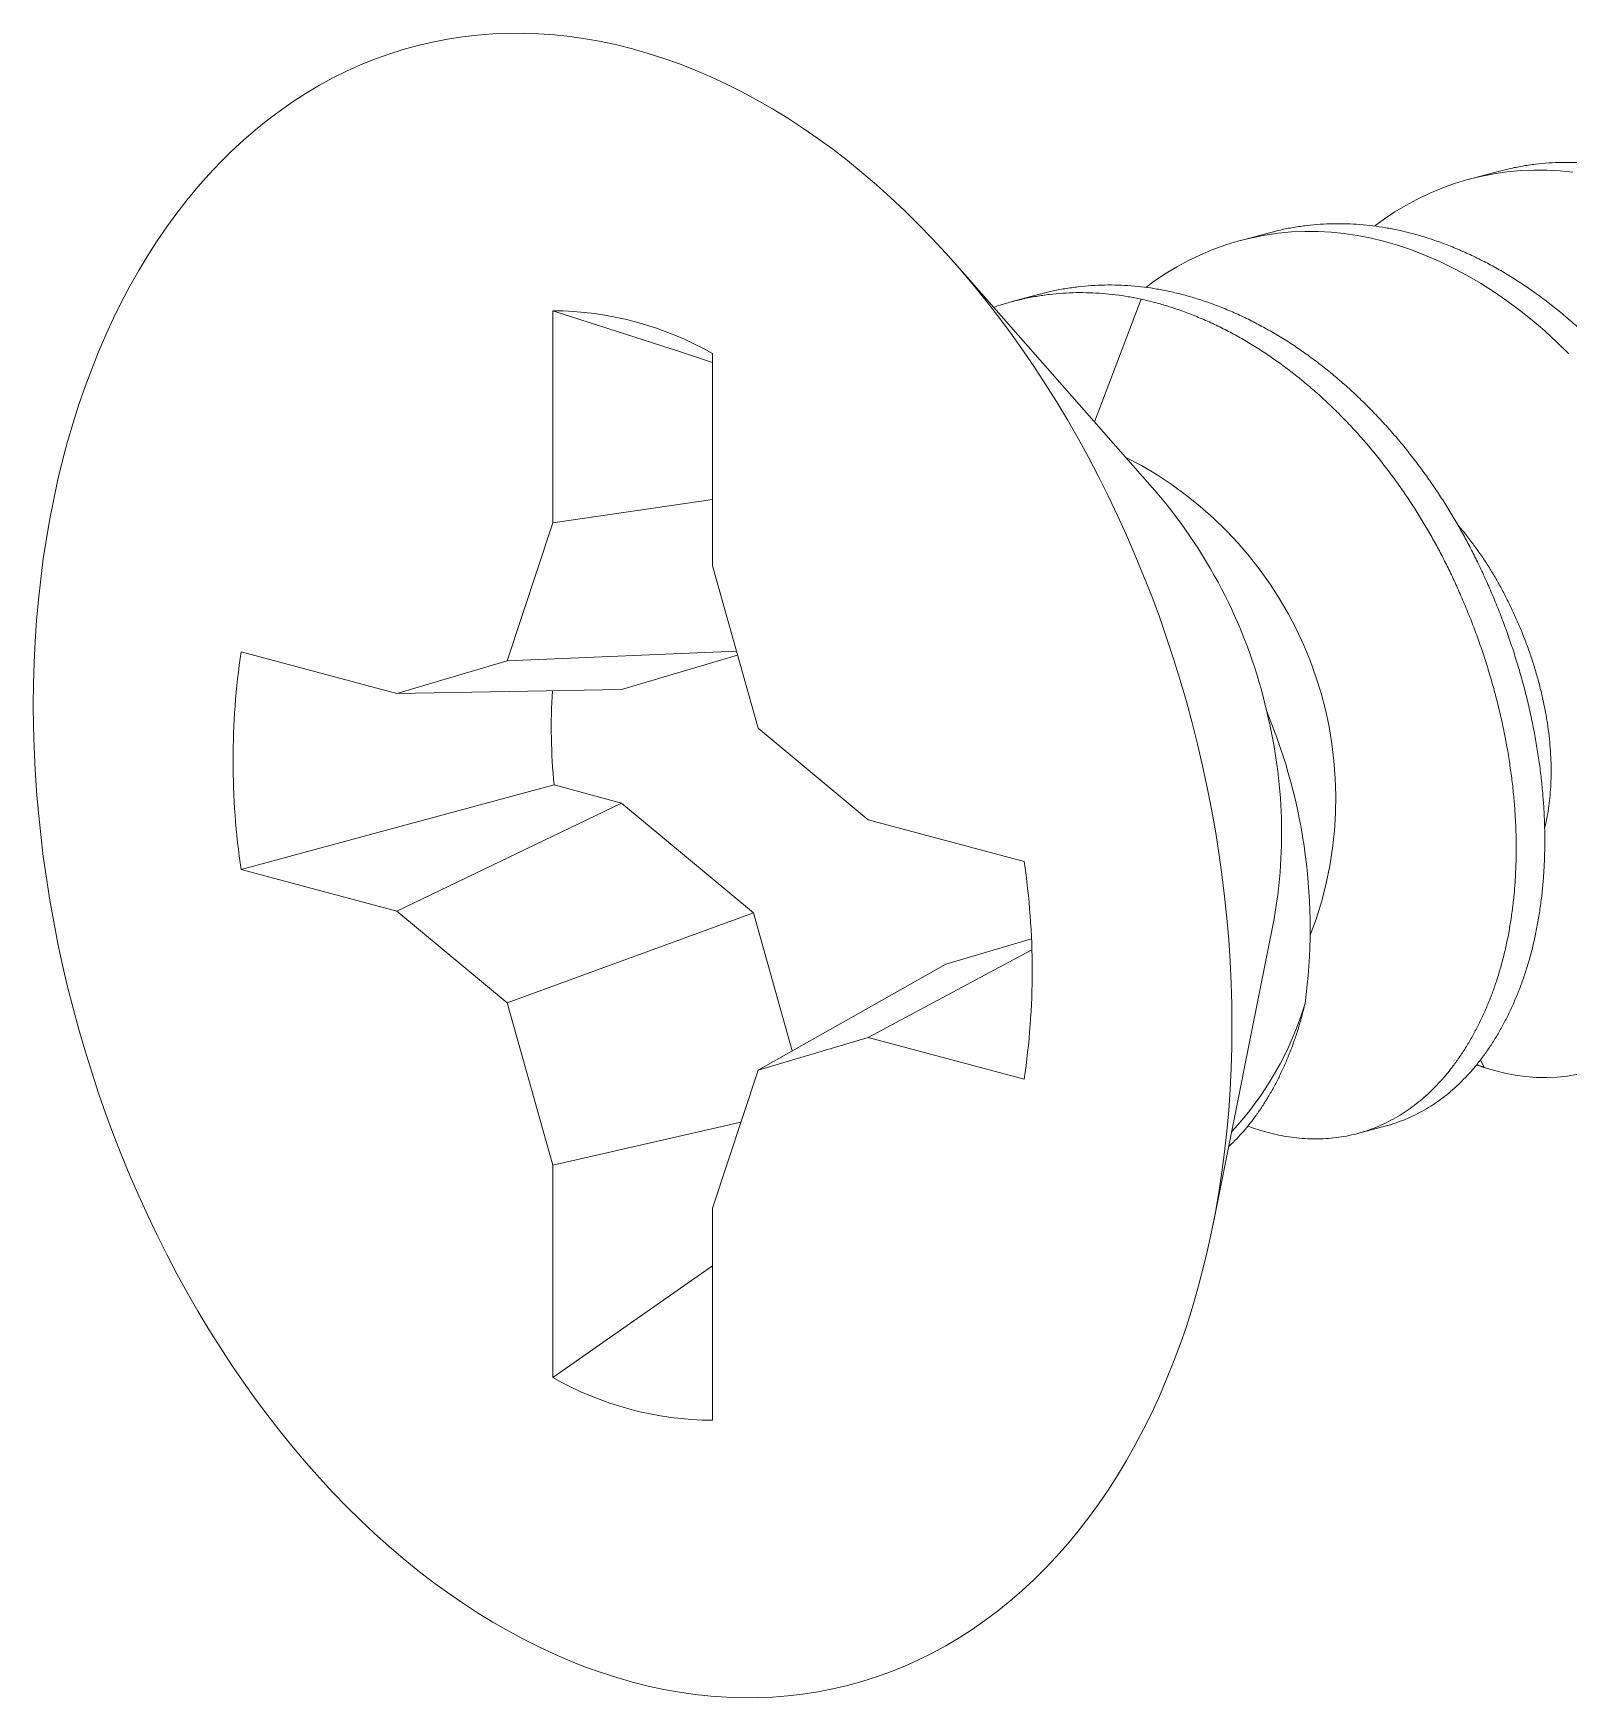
# Model space of a CAD drawing. Extents: x -23 to 190, y -172 to 85.
# Drawn here: x 39.9987 to 40.1322, y 37.455 to 37.5997 of the extents above; entities that cross this region are included whole.
import ezdxf

# ---------------------------------------------------------------- set-up
doc = ezdxf.new("R2010")
doc.units = 0
doc.header["$MEASUREMENT"] = 0
doc.layers.get('0').update_dxf_attribs({"linetype": 'CONTINUOUS'})
doc.layers.add('DIM', color=7, linetype='CONTINUOUS')

# ---------------------------------------------------------------- blocks, each defined once
blk = doc.blocks.new('GSFDG')
at = {"color": 7, "linetype": 'Continuous', "lineweight": 15}
for p, q in [((35.67942410324209, 41.10010936042347), (35.67445225868687, 41.09877734831896)), ((35.63964934680035, 41.08945326358743), (35.63467750224513, 41.08812125148292)), ((35.62012172344448, 41.04414952722667), (35.58495842196245, 41.08412616456317)), ((35.5998745903586, 41.07879716675139), (35.59490274580338, 41.07746515464688)), ((35.61732204191428, 41.07789629796457), (35.6092035951631, 41.05656218577413)), ((35.51502799747219, 41.07589419105848), (35.51502799747219, 41.03898709898863)), ((35.54281729397282, 41.03154203933251), (35.54281729397282, 41.06844913140237)), ((35.54281729397282, 41.0430712445633), (35.51502799747219, 41.03898709898863)), ((35.6201074904284, 41.04416570361451), (35.62012172344448, 41.04414952722667)), ((35.51502799747219, 41.03898709898863), (35.50709425995146, 41.01501537987657)), ((35.55075103149355, 41.00331924829163), (35.54281729397282, 41.03154203933251)), ((35.48794052322862, 41.00933704063577), (35.46085304898504, 41.01659407435277)), ((35.54699001832652, 41.01669835094503), (35.50709425995146, 41.01501537987657)), ((35.50709425995146, 41.01501537987657), (35.48794052322862, 41.00933704063577)), ((35.54718302520432, 41.01601176498637), (35.52699302019809, 41.01002621243557)), ((35.52699302019809, 41.01002621243557), (35.48794052322862, 41.00933704063577)), ((35.56990476821639, 40.98737791354566), (35.55075103149355, 41.00331924829163)), ((35.51527996056058, 40.99342967639998), (35.52699302019809, 40.99029161827193)), ((35.52699302019809, 40.99029161827193), (35.48794052322862, 40.9714737051589)), ((35.52699302019809, 40.99029161827193), (35.54991519486974, 40.97121387564479)), ((35.59699224245996, 40.98012087982865), (35.56990476821639, 40.98737791354566)), ((35.46085304898504, 40.9787307388759), (35.48794052322862, 40.9714737051589)), ((35.48794052322862, 40.9714737051589), (35.50709425995146, 40.95553237041293)), ((35.54991519486974, 40.97121387564479), (35.50709425995146, 40.95553237041293)), ((35.54991519486974, 40.97121387564479), (35.55667241976131, 40.94717630878138)), ((35.62979676951917, 40.91676335050847), (35.64026447853737, 40.96896503986581)), ((35.59833583682062, 40.96476409928494), (35.56990476821639, 40.94951457806879)), ((35.58338849165332, 40.96224600949406), (35.59826498546693, 40.96665631228822)), ((35.58338849165332, 40.96224600949406), (35.55075103149355, 40.943836238828)), ((35.50709425995146, 40.95553237041293), (35.51502799747219, 40.92730957937205)), ((35.55075103149355, 40.943836238828), (35.56990476821639, 40.94951457806879)), ((35.56990476821639, 40.94951457806879), (35.59699224245996, 40.94225754435179)), ((35.54281729397282, 40.91986451971594), (35.55075103149355, 40.943836238828)), ((35.67698417657689, 40.94430581643024), (35.67634560409181, 40.94564173196474)), ((35.54775311232136, 40.93477805204925), (35.51502799747219, 40.92730957937205)), ((35.65496644427938, 40.93283178872522), (35.6599382888346, 40.93416380082972)), ((35.51502799747219, 40.92730957937205), (35.51502799747219, 40.89040248730219)), ((35.54281729397282, 40.88295742764608), (35.54281729397282, 40.91986451971594))]:
    blk.add_line(p, q, dxfattribs=at)
at = {"color": 7, "linetype": 'Continuous', "lineweight": 15, "flags": 128}
for points in [[(35.5289226457225, 41.12141331739053), (35.53165054189004, 41.12063382828612), (35.5343765684938, 41.11975756225903), (35.53709885725132, 41.11878511985822), (35.53981554244188, 41.11771716754714), (35.54252476218513, 41.11655443724697), (35.54522465971721, 41.11529772583496), (35.54791338466319, 41.11394789459835), (35.55058909430531, 41.11250586864404), (35.55324995484584, 41.11097263626459), (35.55589414266387, 41.10934924826088), (35.55851984556515, 41.10763681722197), (35.56112526402408, 41.10583651676254), (35.56370861241697, 41.10394958071862), (35.56626812024589, 41.1019773023019), (35.56880203335203, 41.09992103321349), (35.5713086151179, 41.09778218271752), (35.57378614765757, 41.09556221667528), (35.576232932994, 41.0932626565406), (35.57864729422273, 41.09088507831714), (35.58102757666119, 41.08843111147824), (35.58337214898268, 41.08590243785021), (35.58567940433444, 41.08330079045962), (35.58794776143892, 41.08062795234566), (35.59017566567746, 41.07788575533805), (35.59236159015577, 41.07507607880164), (35.59450403675041, 41.07220084834839), (35.59660153713552, 41.06926203451764), (35.59865265378908, 41.06626165142556), (35.6006559809782, 41.06320175538489), (35.6026101457225, 41.0600844434955), (35.60451380873508, 41.05691185220726), (35.60636566534038, 41.05368615585576), (35.60816444636841, 41.05040956517215), (35.60990891902449, 41.04708432576803), (35.6115978877342, 41.04371271659637), (35.61323019496276, 41.04029704838968), (35.61480472200832, 41.03683966207635), (35.61632038976871, 41.03334292717625), (35.61777615948094, 41.02980924017681), (35.61917103343317, 41.02624102289059), (35.62050405564847, 41.02264072079549), (35.62177431254, 41.01901080135871), (35.62298093353715, 41.01535375234572), (35.62412309168214, 41.01167208011525), (35.62520000419683, 41.00796830790154), (35.62621093301919, 41.00424497408505), (35.62715518530909, 41.0005046304528), (35.62803211392319, 40.99674984044948), (35.62884111785841, 40.9929831774206), (35.62958164266387, 40.98920722284885), (35.63025318082085, 40.98542456458487), (35.63085527209065, 40.98163779507371), (35.63138750382998, 40.97784950957803), (35.63184951127381, 40.97406230439947), (35.63224097778529, 40.9702787750993), (35.63256163507285, 40.9665015147195), (35.63281126337399, 40.96273311200565), (35.63298969160594, 40.95897614963275), (35.63309679748291, 40.95523320243514), (35.63313250759987, 40.95150683564186), (35.63309679748291, 40.94779960311858), (35.63298969160594, 40.94411404561728), (35.63281126337399, 40.94045268903498), (35.63256163507285, 40.93681804268261), (35.63224097778529, 40.9332125975652), (35.63184951127381, 40.92963882467475), (35.63138750382998, 40.92609917329668), (35.63085527209065, 40.92259606933125), (35.63025318082085, 40.91913191363091), (35.62958164266387, 40.91570908035495), (35.62884111785841, 40.91232991534233), (35.62803211392319, 40.90899673450394), (35.62715518530909, 40.90571182223545), (35.62621093301919, 40.90247742985162), (35.62520000419683, 40.89929577404345), (35.62412309168214, 40.8961690353589), (35.62298093353715, 40.89309935670848), (35.62177431254, 40.89008884189658), (35.62050405564847, 40.88713955417971), (35.61917103343317, 40.88425351485233), (35.61777615948094, 40.88143270186164), (35.61632038976871, 40.87867904845196), (35.61480472200832, 40.87599444183979), (35.61323019496276, 40.8733807219204), (35.6115978877342, 40.87083968000686), (35.60990891902449, 40.86837305760238), (35.60816444636841, 40.86598254520673), (35.60636566534038, 40.86366978115772), (35.60451380873508, 40.86143635050828), (35.6026101457225, 40.85928378394024), (35.6006559809782, 40.85721355671519), (35.59865265378907, 40.85522708766345), (35.59660153713551, 40.85332573821169), (35.59450403675041, 40.85151081144986), (35.59236159015577, 40.84978355123809), (35.59017566567746, 40.84814514135425), (35.58794776143892, 40.84659670468265), (35.58567940433444, 40.84513930244442), (35.58337214898268, 40.84377393347027), (35.58102757666119, 40.84250153351589), (35.57864729422273, 40.84132297462065), (35.576232932994, 40.84023906450994), (35.57378614765757, 40.83925054604161), (35.57130861511789, 40.83835809669684), (35.56880203335203, 40.83756232811584), (35.56626812024589, 40.83686378567864), (35.56370861241697, 40.83626294813133), (35.56112526402407, 40.83576022725796), (35.55851984556515, 40.8353559675983), (35.55589414266387, 40.83505044621173), (35.55324995484584, 40.83484387248735), (35.55058909430531, 40.83473638800046), (35.54791338466319, 40.83472806641557), (35.54522465971721, 40.83481891343587), (35.54252476218513, 40.83500886679937), (35.53981554244188, 40.8352977963215), (35.53709885725132, 40.83568550398441), (35.5343765684938, 40.83617172407262), (35.53165054189004, 40.83675612335519), (35.5289226457225, 40.83743830131402), (35.52619474955497, 40.83821779041844), (35.52346872295121, 40.83909405644553), (35.52074643419368, 40.84006649884634), (35.51802974900313, 40.84113445115742), (35.51532052925987, 40.8422971814576), (35.5126206317278, 40.8435538928696), (35.50993190678182, 40.84490372410621), (35.5072561971397, 40.84634575006052), (35.50459533659917, 40.84787898243997), (35.50195114878114, 40.84950237044368), (35.49932544587985, 40.85121480148259), (35.49672002742093, 40.85301510194202), (35.49413667902803, 40.85490203798594), (35.49157717119911, 40.85687431640267), (35.48904325809298, 40.85893058549107), (35.48653667632711, 40.86106943598704), (35.48405914378743, 40.86328940202928), (35.48161235845101, 40.86558896216396), (35.47919799722227, 40.86796654038742), (35.47681771478382, 40.87042050722632), (35.47447314246233, 40.87294918085436), (35.47216588711056, 40.87555082824494), (35.46989753000609, 40.87822366635891), (35.46766962576755, 40.88096586336651), (35.46548370128924, 40.88377553990292), (35.46334125469459, 40.88665077035617), (35.46124375430949, 40.88958958418693), (35.45919263765592, 40.89258996727899), (35.4571893104668, 40.89564986331968), (35.4552351457225, 40.89876717520906), (35.45333148270993, 40.90193976649731), (35.45147962610462, 40.9051654628488), (35.4496808450766, 40.90844205353241), (35.44793637242051, 40.91176729293653), (35.44624740371081, 40.9151389021082), (35.44461509648225, 40.91855457031487), (35.44304056943668, 40.92201195662821), (35.4415249016763, 40.92550869152831), (35.44006913196407, 40.92904237852775), (35.43867425801184, 40.93261059581397), (35.43734123579653, 40.93621089790908), (35.436070978905, 40.93984081734585), (35.43486435790786, 40.94349786635884), (35.43372219976287, 40.9471795385893), (35.43264528724818, 40.95088331080302), (35.43163435842582, 40.95460664461951), (35.43069010613591, 40.95834698825176), (35.42981317752182, 40.96210177825508), (35.42900417358659, 40.96586844128397), (35.42826364878114, 40.96964439585572), (35.42759211062415, 40.97342705411969), (35.42699001935436, 40.97721382363085), (35.42645778761502, 40.98100210912654), (35.4259957801712, 40.98478931430509), (35.42560431365971, 40.98857284360527), (35.42528365637216, 40.99235010398507), (35.42503402807102, 40.99611850669891), (35.42485559983907, 40.99987546907181), (35.4247484939621, 41.00361841626943), (35.42471278384514, 41.00734478306271), (35.4247484939621, 41.01105201558599), (35.42485559983907, 41.01473757308728), (35.42503402807102, 41.01839892966957), (35.42528365637216, 41.02203357602195), (35.42560431365971, 41.02563902113936), (35.4259957801712, 41.02921279402981), (35.42645778761502, 41.03275244540788), (35.42699001935436, 41.03625554937332), (35.42759211062415, 41.03971970507366), (35.42826364878114, 41.04314253834961), (35.42900417358659, 41.04652170336224), (35.42981317752182, 41.04985488420063), (35.43069010613591, 41.05313979646912), (35.43163435842582, 41.05637418885294), (35.43264528724818, 41.05955584466111), (35.43372219976287, 41.06268258334566), (35.43486435790786, 41.06575226199609), (35.436070978905, 41.06876277680797), (35.43734123579653, 41.07171206452485), (35.43867425801184, 41.07459810385222), (35.44006913196407, 41.07741891684292), (35.4415249016763, 41.0801725702526), (35.44304056943668, 41.08285717686478), (35.44461509648225, 41.08547089678417), (35.44624740371081, 41.0880119386977), (35.44793637242052, 41.09047856110219), (35.4496808450766, 41.09286907349783), (35.45147962610462, 41.09518183754685), (35.45333148270993, 41.09741526819627), (35.4552351457225, 41.09956783476432), (35.4571893104668, 41.10163806198938), (35.45919263765593, 41.10362453104111), (35.46124375430949, 41.10552588049287), (35.46334125469459, 41.1073408072547), (35.46548370128924, 41.10906806746647), (35.46766962576756, 41.11070647735031), (35.46989753000609, 41.11225491402191), (35.47216588711056, 41.11371231626013), (35.47447314246233, 41.11507768523428), (35.47681771478382, 41.11635008518867), (35.47919799722227, 41.11752864408391), (35.48161235845101, 41.11861255419463), (35.48405914378743, 41.11960107266295), (35.48653667632711, 41.12049352200772), (35.48904325809298, 41.12128929058872), (35.49157717119911, 41.12198783302593), (35.49413667902803, 41.12258867057323), (35.49672002742093, 41.1230913914466), (35.49932544587985, 41.12349565110626), (35.50195114878114, 41.12380117249283), (35.50459533659917, 41.12400774621722), (35.5072561971397, 41.1241152307041), (35.50993190678182, 41.12412355228899), (35.5126206317278, 41.12403270526868), (35.51532052925987, 41.12384275190519), (35.51802974900313, 41.12355382238307), (35.52074643419368, 41.12316611472016), (35.52346872295121, 41.12267989463194), (35.52619474955497, 41.12209549534937), (35.5289226457225, 41.12141331739053)], [(35.65793841766661, 41.09059828148236), (35.65963694386419, 41.0918394471199), (35.66146699705582, 41.09305681912524), (35.66334141750028, 41.09418625485857), (35.66525672651919, 41.0952252253978), (35.66740643100873, 41.096261006785), (35.669596124547, 41.09718227789179), (35.67182056331004, 41.0979871715062), (35.67407436692246, 41.09867437484376), (35.67635206144091, 41.09924313523396), (35.67864812290571, 41.09969325922592), (35.68095702074569, 41.10002510523793), (35.68327326033997, 41.1002395700114), (35.68559142407837, 41.10033806925475), (35.68790621031572, 41.10032251297304), (35.69017139031539, 41.10019851184556), (35.69242364023076, 41.09996943717498)], [(35.61816366122487, 41.07994218464631), (35.61986218742245, 41.08118335028387), (35.62169224061407, 41.08240072228921), (35.62356666105853, 41.08353015802253), (35.62548197007744, 41.08456912856176), (35.62763167456698, 41.08560490994896), (35.62982136810526, 41.08652618105575), (35.6320458068683, 41.08733107467016), (35.63429961048072, 41.08801827800772), (35.63657730499916, 41.08858703839792), (35.63887336646397, 41.08903716238988), (35.64118226430394, 41.08936900840189), (35.64349850389823, 41.08958347317535), (35.64581666763662, 41.08968197241872), (35.64813145387397, 41.08966641613701), (35.65039663387365, 41.08954241500952), (35.65264888378901, 41.08931334033893), (35.65488369894707, 41.08898221527453), (35.65709679835602, 41.08855239480062), (35.65948769371948, 41.08797635426065), (35.6619035205778, 41.08727915503886), (35.66433885311302, 41.0864591036057), (35.66678796631412, 41.08551507352612), (35.6692448720097, 41.08444654014536), (35.67170336014054, 41.08325360922154), (35.67401707682377, 41.08201558019736), (35.67632106832799, 41.080668810053), (35.67860981924279, 41.07921500737587), (35.68087779657772, 41.07765641024572), (35.68311949277441, 41.07599577837795), (35.68532946926238, 41.07423637897704), (35.68750239985177, 41.0723819664065), (35.68963311324585, 41.07043675591976), (35.69171663396568, 41.06840539183001)], [(35.69327038489256, 40.94313702898471), (35.69148367881697, 40.94282336693085), (35.68967749464638, 40.94262620346679), (35.68785626314809, 40.942544356833), (35.68602439474549, 40.94257614148457), (35.68418624666728, 40.94271939439685), (35.68237894503619, 40.9429660661997), (35.68057364989821, 40.94331488499483), (35.67877417348134, 40.9437626421193), (35.67698417657689, 40.94430581643024), (35.67698417657689, 40.94430581643024)], [(35.54281729397282, 41.06689091288879), (35.53723103977373, 41.06871630254414), (35.51502799747219, 41.07589419105848)], [(35.51527996056058, 40.99342967639998), (35.48805300741827, 40.98609181040466), (35.46085304898504, 40.9787307388759)], [(35.54281729397282, 40.90983193925915), (35.53723103977373, 40.90591066145858), (35.51502799747219, 40.89040248730219)]]:
    blk.add_lwpolyline(points, dxfattribs=at)
at = {"color": 7, "linetype": 'Continuous', "lineweight": 15}
for centre, radius, start, end in [((35.51468172787676, 41.0190162660105), 0.0568789790730917, 60.35288701239844, 89.65119083945058), ((35.5847884704115, 40.99111941976642), 0.06639102657015868, 338.9608997640818, 63.33961795708249), ((35.55234416634573, 40.98637359611277), 0.08906096486312963, 12.86703287578193, 40.44542002180392), ((35.58775102580172, 40.99766240661434), 0.1283023950030629, 171.5147347498312, 188.4852652501696), ((35.61238592758876, 41.00335667695566), 0.09761205956494957, 176.2067403068302, 185.8369863668383), ((35.55433235193561, 40.98507361127966), 0.08742892230432253, 349.3827294525164, 13.9877962416509), ((35.54901471604169, 40.96855166872245), 0.09770178996808135, 352.2860491835391, 22.66893978894997), ((35.47009426564329, 40.96118921209022), 0.1283023950030643, 351.5147347498328, 8.485265250169192), ((35.5905525923975, 40.97219578270654), 0.05776413899162888, 317.3988412617816, 343.1350188005272), ((35.54316356356825, 40.93983535269406), 0.05687897907308542, 240.3528870123975, 269.651190839453)]:
    blk.add_arc(centre, radius, start, end, dxfattribs=at)
for points, knots in [([(35.67942619304932, 41.10010127169475), (35.68005728026212, 41.10026551846287), (35.68144303717709, 41.10062617557976), (35.68361320535473, 41.10104209566597), (35.68592145921041, 41.10137650975505), (35.68823788479965, 41.10159030369415), (35.69055602949425, 41.10168899473339), (35.69285723905779, 41.10167349033794), (35.69513636052503, 41.10154875497891), (35.69738861155125, 41.10131966047027), (35.69962373871104, 41.10098861212256), (35.70190258936862, 41.10054557068169), (35.70424197238597, 41.09998141103012), (35.7066581444093, 41.09928425453043), (35.70909348557869, 41.09846414200236), (35.71154267593546, 41.09752008326839), (35.71399961571451, 41.09645152015421), (35.71641089886738, 41.09528148479423), (35.7187709492129, 41.09401865456169), (35.72107494197938, 41.09267187702959), (35.72336368356959, 41.09121807423212), (35.72563164566199, 41.08965948280057), (35.72787332169473, 41.08799886225778), (35.73008327515786, 41.08623947887867), (35.73225618157581, 41.08438508600142), (35.7343868716281, 41.08243989728177), (35.73647037078385, 41.08040855626775), (35.73848989201836, 41.07830862459269), (35.74044210782145, 41.07614707616536), (35.7423241733358, 41.07393092475836), (35.7441442384646, 41.07165274319648), (35.74585582935079, 41.06937577211097), (35.74746145451881, 41.06711060135623), (35.74896431817845, 41.06486671278395), (35.75040479297459, 41.06258945838245), (35.75178134941711, 41.06028370224646), (35.75309273522014, 41.05795429512603), (35.75433795964739, 41.05560602664262), (35.75555664490968, 41.05316287763958), (35.75674795703694, 41.05061093475124), (35.75791970461037, 41.04793936866372), (35.75903571436137, 41.04521774826688), (35.76009308783514, 41.04244966401082), (35.76108790102346, 41.03964027614454), (35.76201654652405, 41.03679515641086), (35.76287558321798, 41.03392017718134), (35.76366181962371, 41.03102149782045), (35.76437233175578, 41.028105520763), (35.76500071729026, 41.0251963434642), (35.7655463810192, 41.02230069183346), (35.76600913826311, 41.0194250842438), (35.76639075780109, 41.01655870788252), (35.76668267737912, 41.01377875477337), (35.76689118547058, 41.01108972321404), (35.76702277008641, 41.00849495262273), (35.76708282086781, 41.00592927934141), (35.76707156793167, 41.0033975228493), (35.76698951434237, 41.00090434042373), (35.76683742959728, 40.99845418727089), (35.7666090280387, 40.99597179985047), (35.76629747321388, 40.99346683939226), (35.76589619027428, 40.99094998922967), (35.76541732497377, 40.98850462614467), (35.76486352713013, 40.98613485205844), (35.7642376334666, 40.98384428303575), (35.76354298740097, 40.98163617307895), (35.76278033476267, 40.97950796746036), (35.76195006218093, 40.97744993555859), (35.76105674314691, 40.97545597066605), (35.76010052205199, 40.97353391614419), (35.75908369978688, 40.97168817973886), (35.75800816126696, 40.96992274322428), (35.75686893918895, 40.9682320011563), (35.75569738280637, 40.96666135175347), (35.75450006442848, 40.965208113055), (35.75328329983333, 40.9638688403551), (35.75201786463992, 40.96260937509177), (35.75070574188314, 40.96143292321553), (35.74934912711697, 40.96034238761963), (35.74795038310112, 40.95934043838776), (35.74646418849338, 40.95839874850336), (35.74488867922494, 40.95753137681751), (35.74322405158276, 40.95674832042669), (35.74151969994418, 40.95609191340228), (35.74027199731461, 40.95567274076483), (35.7395838557343, 40.95550763138702), (35.73948571191086, 40.95548408323052)], [0, 0, 0, 0, 0.01044115533623086, 0.02292694720137667, 0.03535719159240804, 0.0477226155161015, 0.060014250077926, 0.07222346636835508, 0.08412647147080539, 0.09593456214315485, 0.1076406852256209, 0.1192381993534239, 0.1317668922217574, 0.1444216298555527, 0.1571939859876612, 0.1700749780375219, 0.1830550944837164, 0.1961243283378378, 0.2085190743201359, 0.2209746415466678, 0.2334816368332634, 0.2460304204796495, 0.2586111500753978, 0.2712138267844778, 0.2838283435692678, 0.2964445347696948, 0.3090522264211958, 0.321641286677605, 0.3339777199769353, 0.3462771164538589, 0.3585302701937091, 0.3707281901044378, 0.3819621001755238, 0.3931344865937371, 0.4042388731835694, 0.4152690376064245, 0.4262190288901488, 0.4370831825770529, 0.4478561334472622, 0.4596377024129294, 0.4715153329331123, 0.4835012781618834, 0.4955882487960375, 0.5077685249371855, 0.5200339784170415, 0.5323760993828087, 0.5447860270178291, 0.5572545841929459, 0.5697723157644803, 0.5821050328643936, 0.5944664737507072, 0.6068471401979775, 0.6192374424487872, 0.6307064671372581, 0.6421678486951474, 0.6536139752979931, 0.665037297406942, 0.6764303581014213, 0.6877858224574815, 0.6990965056828099, 0.711478043053668, 0.7237878777280242, 0.7360172975483449, 0.7481579551833553, 0.7602018970700097, 0.7721415881561613, 0.7839699323532576, 0.7957633912084179, 0.8076672099887472, 0.8196776635436414, 0.8315703142024444, 0.8435512924174919, 0.8556128197295348, 0.8677467679300521, 0.8790354914726428, 0.8903721063147312, 0.9017495023387566, 0.9131604073665874, 0.9245974146611545, 0.9360530117914584, 0.9475196105818074, 0.960136324272069, 0.9727469368363548, 0.9853413019644831, 0.9979093536664642, 1, 1, 1, 1]), ([(35.63965143660757, 41.08944517485871), (35.64028252382037, 41.08960942162683), (35.64166828073535, 41.08997007874373), (35.64383844891299, 41.09038599882993), (35.64614670276867, 41.09072041291901), (35.6484631283579, 41.09093420685812), (35.6507812730525, 41.09103289789735), (35.65308248261604, 41.0910173935019), (35.65536160408328, 41.09089265814286), (35.65761385510951, 41.09066356363424), (35.6598489822693, 41.09033251528653), (35.66212783292688, 41.08988947384565), (35.66446721594422, 41.08932531419408), (35.66688338796757, 41.08862815769439), (35.66931872913695, 41.08780804516631), (35.67176791949372, 41.08686398643235), (35.67422485927277, 41.08579542331817), (35.67663614242564, 41.08462538795819), (35.67899619277115, 41.08336255772564), (35.68130018553764, 41.08201578019354), (35.68358892712784, 41.08056197739607), (35.68585688922025, 41.07900338596453), (35.68809856525299, 41.07734276542175), (35.69030851871612, 41.07558338204263), (35.69248142513407, 41.07372898916538), (35.69461211518636, 41.07178380044572), (35.6966956143421, 41.06975245943171), (35.69871513557662, 41.06765252775664), (35.70066735137971, 41.06549097932933), (35.70254941689405, 41.06327482792232), (35.70436948202286, 41.06099664636044), (35.70608107290904, 41.05871967527493), (35.70768669807707, 41.05645450452019), (35.70918956173671, 41.05421061594791), (35.71063003653285, 41.05193336154641), (35.71200659297536, 41.04962760541042), (35.7133179787784, 41.04729819828999), (35.71456320320565, 41.04494992980658), (35.71578188846794, 41.04250678080354), (35.71697320059519, 41.0399548379152), (35.71814494816863, 41.03728327182768), (35.71926095791963, 41.03456165143084), (35.7203183313934, 41.03179356717478), (35.72131314458171, 41.0289841793085), (35.72224179008231, 41.02613905957482), (35.72310082677623, 41.0232640803453), (35.72388706318196, 41.02036540098442), (35.72459757531404, 41.01744942392696), (35.72522596084852, 41.01454024662817), (35.72577162457745, 41.01164459499741), (35.72623438182136, 41.00876898740776), (35.72661600135935, 41.00590261104648), (35.72690792093737, 41.00312265793733), (35.72711642902884, 41.000433626378), (35.72724801364467, 40.9978388557867), (35.72730806442608, 40.99527318250537), (35.72729681148993, 40.99274142601326), (35.72721475790063, 40.99024824358769), (35.72706267315554, 40.98779809043485), (35.72683427159696, 40.98531570301442), (35.72652271677214, 40.98281074255623), (35.72612143383254, 40.98029389239363), (35.72564256853203, 40.97784852930863), (35.72508877068839, 40.9754787552224), (35.72446287702486, 40.97318818619971), (35.72376823095923, 40.97098007624291), (35.72300557832093, 40.96885187062432), (35.72217530573919, 40.96679383872255), (35.72128198670516, 40.96479987383), (35.72032576561024, 40.96287781930815), (35.71930894334514, 40.96103208290282), (35.71823340482522, 40.95926664638824), (35.71709418274721, 40.95757590432026), (35.71592262636463, 40.95600525491743), (35.71472530798673, 40.95455201621896), (35.71350854339159, 40.95321274351906), (35.71224310819818, 40.95195327825573), (35.71093098544139, 40.95077682637948), (35.70957437067523, 40.94968629078359), (35.70817562665938, 40.94868434155173), (35.70668943205163, 40.94774265166731), (35.70511392278319, 40.94687527998147), (35.70344929514102, 40.94609222359065), (35.70174494350243, 40.94543581656624), (35.70049724087287, 40.9450166439288), (35.69980909929255, 40.94485153455098), (35.69971095546911, 40.94482798639449)], [0, 0, 0, 0, 0.01044115533623088, 0.02292694720137668, 0.03535719159240808, 0.04772261551610154, 0.06001425007792605, 0.07222346636835514, 0.08412647147080547, 0.09593456214315495, 0.107640685225621, 0.119238199353424, 0.1317668922217576, 0.1444216298555528, 0.1571939859876613, 0.1700749780375221, 0.1830550944837166, 0.196124328337838, 0.2085190743201361, 0.220974641546668, 0.2334816368332636, 0.2460304204796496, 0.2586111500753979, 0.271213826784478, 0.2838283435692681, 0.296444534769695, 0.3090522264211961, 0.3216412866776052, 0.3339777199769355, 0.3462771164538591, 0.3585302701937093, 0.370728190104438, 0.381962100175524, 0.3931344865937372, 0.4042388731835695, 0.4152690376064247, 0.426219028890149, 0.4370831825770531, 0.4478561334472624, 0.4596377024129296, 0.4715153329331125, 0.4835012781618836, 0.4955882487960376, 0.5077685249371857, 0.5200339784170417, 0.532376099382809, 0.5447860270178294, 0.5572545841929462, 0.5697723157644805, 0.5821050328643939, 0.5944664737507074, 0.6068471401979777, 0.6192374424487874, 0.6307064671372583, 0.6421678486951478, 0.6536139752979935, 0.6650372974069422, 0.6764303581014215, 0.6877858224574818, 0.6990965056828102, 0.7114780430536682, 0.7237878777280246, 0.7360172975483452, 0.7481579551833556, 0.7602018970700101, 0.7721415881561615, 0.783969932353258, 0.7957633912084182, 0.8076672099887473, 0.8196776635436416, 0.8315703142024446, 0.843551292417492, 0.8556128197295351, 0.8677467679300523, 0.879035491472643, 0.8903721063147314, 0.901749502338757, 0.9131604073665877, 0.9245974146611547, 0.9360530117914587, 0.9475196105818077, 0.9601363242720691, 0.9727469368363549, 0.9853413019644832, 0.9979093536664642, 1, 1, 1, 1]), ([(35.59987668016583, 41.07878907802267), (35.60050776737858, 41.07895332482207), (35.60189352429342, 41.07931398200766), (35.60406369247217, 41.07972990150195), (35.60637194632356, 41.08006431790368), (35.60868837192866, 41.08027810328312), (35.61100651656459, 41.08037682597811), (35.61330772634359, 41.08036120532734), (35.61558684702931, 41.08023689164708), (35.6178391009261, 41.0800062482995), (35.62007421751032, 41.0796809060768), (35.62155629928036, 41.07937870592688), (35.62229388646949, 41.07922831006908)], [0, 0, 0, 0, 0.08756552340497892, 0.1922785426626703, 0.2965257089100371, 0.4002292535018488, 0.5033139581391064, 0.6057074558322565, 0.7055328906928665, 0.8045623186478406, 0.9027365878496937, 1, 1, 1, 1]), ([(35.5916956069059, 41.07646675865411), (35.59188714859302, 41.0765370742149), (35.59281756828265, 41.07687863423364), (35.59451933899243, 41.07737533854785), (35.59679481643695, 41.07795129689674), (35.5990914599132, 41.07839950824145), (35.60140020495807, 41.07873187526705), (35.60371649996033, 41.07894620555261), (35.60603467928773, 41.07904478350653), (35.60833587989741, 41.07902920111236), (35.61061500297085, 41.07890487746997), (35.61286725624009, 41.07867423674068), (35.61510237298733, 41.07834889383783), (35.61658445473585, 41.07804669377769), (35.61732204191428, 41.07789629796457)], [0, 0, 0, 0, 0.02375456234201731, 0.1153885237972134, 0.2067581854124962, 0.2977923884567268, 0.3884215935567542, 0.4785781911002251, 0.5681967886655259, 0.6572144726697287, 0.7439995636784753, 0.8300926313382061, 0.9154422508945534, 1, 1, 1, 1]), ([(35.61732204191428, 41.07789629796457), (35.61811889079115, 41.07771229781123), (35.61972060523353, 41.07734244637319), (35.62213678961065, 41.07663862429556), (35.62457212742328, 41.07582032292706), (35.62702131869111, 41.07487577262457), (35.62947825822307, 41.07380734283277), (35.63188954144204, 41.07263727181032), (35.63424959177068, 41.07137445068294), (35.63655358454163, 41.07002767074114), (35.63884232613063, 41.06857386859342), (35.64111028822335, 41.06701527698688), (35.64335196425601, 41.06535465649117), (35.64556191771916, 41.06359527309941), (35.6477348241371, 41.06174088022555), (35.64986551418939, 41.05979569150499), (35.65194901334515, 41.05776435049122), (35.65396853457966, 41.05566441881609), (35.65592075038275, 41.05350287038878), (35.65780281589709, 41.05128671898178), (35.6596228810259, 41.0490085374199), (35.66133447191208, 41.04673156633438), (35.66294009708011, 41.04446639557965), (35.66444296073975, 41.04222250700737), (35.66588343553588, 41.03994525260586), (35.6672599919784, 41.03763949646988), (35.66857137778144, 41.03531008934944), (35.66981660220868, 41.03296182086603), (35.67103528747098, 41.030518671863), (35.67222659959823, 41.02796672897466), (35.67339834717167, 41.02529516288713), (35.67451435692266, 41.02257354249029), (35.67557173039644, 41.01980545823423), (35.67656654358476, 41.01699607036796), (35.67749518908535, 41.01415095063427), (35.67835422577927, 41.01127597140476), (35.679140462185, 41.00837729204387), (35.67985097431707, 41.00546131498641), (35.68047935985156, 41.00255213768762), (35.6810250235805, 40.99965648605687), (35.6814877808244, 40.99678087846721), (35.68186940036239, 40.99391450210594), (35.68216131994041, 40.99113454899679), (35.68236982803188, 40.98844551743746), (35.68250141264771, 40.98585074684615), (35.68256146342911, 40.98328507356482), (35.68255021049296, 40.98075331707272), (35.68246815690367, 40.97826013464715), (35.68231607215858, 40.97580998149431), (35.6820876706, 40.97332759407388), (35.68177611577518, 40.97082263361568), (35.68137483283558, 40.96830578345308), (35.68089596753506, 40.96586042036809), (35.68034216969143, 40.96349064628185), (35.6797162760279, 40.96120007725916), (35.67902162996226, 40.95899196730237), (35.67825897732397, 40.95686376168378), (35.67742870474223, 40.954805729782), (35.6765353857082, 40.95281176488947), (35.6755791646133, 40.95088971036754), (35.67456234234812, 40.9490439739625), (35.6734868038285, 40.94727853744684), (35.67234758174936, 40.94558779538293), (35.67117602537094, 40.94401714596513), (35.6699787069785, 40.94256390731893), (35.66876194243706, 40.94122463442599), (35.66749650704203, 40.9399651698874), (35.66618438504098, 40.93878871529458), (35.66482776744498, 40.93769818987094), (35.66342903401495, 40.93669620258675), (35.66194279852824, 40.93575465964801), (35.66036745677454, 40.93488668580485), (35.65870219250326, 40.9341059178746), (35.65700020992216, 40.93344099491119), (35.65526567699071, 40.93289290631283), (35.653502876298, 40.93246208596764), (35.65171617493237, 40.93214841778044), (35.64990998881551, 40.93195124776816), (35.64808874617558, 40.93186938740396), (35.64625686097182, 40.93190118089785), (35.64442949133191, 40.9320435180723), (35.64261111197386, 40.93229193367471), (35.64080564324737, 40.93263988128692), (35.63900655892614, 40.93309085077075), (35.63736524358295, 40.93357762094261), (35.63632843181072, 40.93396332801723), (35.63588807800864, 40.93412714519344)], [0, 0, 0, 0, 0.01242233003982868, 0.02496963478314896, 0.03763355949793729, 0.0504051978616018, 0.06327511910115753, 0.0762334011829164, 0.08852292148404159, 0.100872746685067, 0.1132735633456272, 0.1257158136020616, 0.1381897386014705, 0.1506854243933337, 0.1631928497441208, 0.1757019352955276, 0.1882025934552619, 0.2006847783918613, 0.2129164810578234, 0.2251114613269322, 0.237260591438494, 0.2493549566306883, 0.260493495982507, 0.2715710339889121, 0.2825811494541409, 0.2935176728643843, 0.3043747037684997, 0.315146625797433, 0.3258281192795541, 0.337509668154332, 0.3492864630652987, 0.3611706531428952, 0.3731550109667414, 0.3852318821768272, 0.3973932076092705, 0.4096305496560027, 0.421935122724615, 0.4342978275955483, 0.4467092893949355, 0.4589373074103006, 0.4711938053603567, 0.4834693656552176, 0.4957544799500873, 0.5071261379045436, 0.5184902176150747, 0.5298391718781, 0.5411655152468721, 0.5524618541066372, 0.5637209158035699, 0.5749355765409334, 0.5872120003656423, 0.5994173302166981, 0.6115429278987692, 0.6235805169455765, 0.6355222113161588, 0.64736053992749, 0.659088466933539, 0.6707818047581278, 0.6825845656029811, 0.6944930559423065, 0.7062847434778381, 0.7181640087093681, 0.730123139213182, 0.7421540757855036, 0.7533469632677133, 0.7645873354743589, 0.7758681426495014, 0.7871821743524496, 0.7985220867259192, 0.8098804311159875, 0.8212496837670789, 0.8337592873726205, 0.8462628416479344, 0.8587502864203359, 0.8712116411554515, 0.88363705360444, 0.8960168468508267, 0.9083415641955548, 0.9206020113688397, 0.9327892956179313, 0.9448948612887682, 0.9566968153634928, 0.9684046607878859, 0.9800114042802411, 0.9915104608579051, 1, 1, 1, 1]), ([(35.62229388646949, 41.07922831006908), (35.62309073534637, 41.07904430991574), (35.62469244978875, 41.0786744584777), (35.62710863416586, 41.07797063640007), (35.6295439719785, 41.07715233503157), (35.63199316324634, 41.07620778472907), (35.63445010277829, 41.07513935493727), (35.63686138599725, 41.07396928391483), (35.63922143632589, 41.07270646278744), (35.64152542909684, 41.07135968284565), (35.64381417068584, 41.06990588069792), (35.64608213277857, 41.06834728909138), (35.64832380881123, 41.06668666859568), (35.65053376227438, 41.06492728520391), (35.65270666869232, 41.06307289233006), (35.65483735874462, 41.06112770360949), (35.65692085790036, 41.05909636259572), (35.65894037913488, 41.05699643092059), (35.66089259493797, 41.05483488249329), (35.66277466045231, 41.05261873108628), (35.66459472558111, 41.05034054952441), (35.6663063164673, 41.04806357843889), (35.66791194163532, 41.04579840768415), (35.66941480529496, 41.04355451911186), (35.6708552800911, 41.04127726471037), (35.67223183653362, 41.03897150857438), (35.67354322233665, 41.03664210145395), (35.67478844676391, 41.03429383297054), (35.6760071320262, 41.03185068396751), (35.67719844415345, 41.02929874107917), (35.67837019172688, 41.02662717499164), (35.67948620147789, 41.0239055545948), (35.68054357495166, 41.02113747033874), (35.68153838813998, 41.01832808247246), (35.68246703364056, 41.01548296273878), (35.68332607033449, 41.01260798350926), (35.68411230674022, 41.00970930414837), (35.68482281887229, 41.00679332709092), (35.68545120440677, 41.00388414979213), (35.68599686813571, 41.00098849816138), (35.68645962537963, 40.99811289057172), (35.6868412449176, 40.99524651421044), (35.68713316449563, 40.9924665611013), (35.6873416725871, 40.98977752954197), (35.68747325720293, 40.98718275895065), (35.68753330798433, 40.98461708566933), (35.68752205504818, 40.98208532917722), (35.68744000145888, 40.97959214675166), (35.6872879167138, 40.97714199359881), (35.68705951515521, 40.97465960617838), (35.68674796033039, 40.97215464572018), (35.6863466773908, 40.96963779555759), (35.68586781209029, 40.96719243247259), (35.68531401424664, 40.96482265838636), (35.68468812058312, 40.96253208936367), (35.68399347451749, 40.96032397940687), (35.68323082187919, 40.95819577378828), (35.68240054929744, 40.95613774188651), (35.68150723026342, 40.95414377699397), (35.6805510091685, 40.95222172247211), (35.6795341869034, 40.95037598606677), (35.67845864838348, 40.9486105495522), (35.67731942630547, 40.94691980748422), (35.67614786992289, 40.94534915808138), (35.67495055154499, 40.94389591938292), (35.67373378694985, 40.94255664668302), (35.67246835175644, 40.94129718141969), (35.67115622899965, 40.94012072954344), (35.66979961423348, 40.93903019394754), (35.66840087021764, 40.93802824471568), (35.6669146756099, 40.93708655483128), (35.66533916634145, 40.93621918314543), (35.66367453869928, 40.93543612675461), (35.66197018706069, 40.9347797197302), (35.66072248443113, 40.93436054709275), (35.66003434285081, 40.93419543771494), (35.65993619902737, 40.93417188955844)], [0, 0, 0, 0, 0.01422483679371227, 0.02859278238865674, 0.04309426976325943, 0.05771910026840254, 0.07245647470569741, 0.0872950313330697, 0.1013677874099104, 0.115509598757074, 0.1297098005340065, 0.1439574480105137, 0.1582413663031922, 0.1725502029260207, 0.1868724825429725, 0.2011966632592176, 0.2155111937511687, 0.2298045705156545, 0.2438111194943616, 0.2577756175776059, 0.2716876125470235, 0.2855368960897179, 0.298291661410874, 0.3109765739604547, 0.323584280813409, 0.3361077172462308, 0.3485401266396509, 0.36087507767741, 0.3731064787921053, 0.386483045483597, 0.3999686786155784, 0.4135772901833964, 0.4273006040524596, 0.4411298551986901, 0.4550558150562268, 0.469068821701959, 0.4831588147351607, 0.4973153746199827, 0.5115277661682361, 0.5255300958456355, 0.539565037957383, 0.5536218084010845, 0.5676895191507043, 0.5807112290841406, 0.5937242611541911, 0.6067199730418352, 0.6196897931459345, 0.632625255022364, 0.6455180307396169, 0.6583599628227585, 0.6724177220963428, 0.6863940715080902, 0.7002791194419846, 0.7140633884987239, 0.7277378483558755, 0.7412939438602292, 0.7547236182493922, 0.7681136844926179, 0.78162905127123, 0.7952654891209153, 0.8087681758292538, 0.8223711479452697, 0.8360655739560121, 0.8498422252499379, 0.8626592247318655, 0.8755305990736729, 0.8884482755847015, 0.9014039975738385, 0.9143893555743435, 0.9273958201166208, 0.9404147757320108, 0.9547395496731578, 0.9690573965132757, 0.9833567963270289, 0.9976263203830825, 1, 1, 1, 1]), ([(35.67239854944393, 41.03865238843801), (35.6727426000837, 41.03824945320358), (35.67359166687437, 41.03725506782309), (35.67487185419468, 41.03559888489763), (35.67624069226784, 41.03370641879127), (35.67752823786068, 41.03177539069025), (35.67873497877286, 41.02981705158174), (35.67985382045234, 41.02784593623951), (35.68089441603935, 41.02585437360801), (35.68187817290492, 41.02383920480533), (35.68281065984475, 41.02177912713651), (35.683694229937, 41.01966511433347), (35.68452247121705, 41.01750294729045), (35.68528928522025, 41.01529938834927), (35.68598487950939, 41.01307651665802), (35.68660539223072, 41.01084246392551), (35.68714745142605, 41.00860560780684), (35.68760823479624, 41.00637447668016), (35.68798523824443, 41.00415925309255), (35.68827707727014, 41.00196837936225), (35.68848301678243, 40.9998100819618), (35.68860298724032, 40.99769075716), (35.68863730275295, 40.99561806822072), (35.68858741464052, 40.99361093819844), (35.68845604660225, 40.99167531795958), (35.68824914163385, 40.98981404470275), (35.68796054010598, 40.98802689736382), (35.68770681801034, 40.98672724603527), (35.68752614242955, 40.98604409006164), (35.68749121104745, 40.98591201032932)], [0, 0, 0, 0, 0.02650957299658413, 0.065421759079573, 0.1040093998176059, 0.1422281717892129, 0.1800365799258194, 0.2173961673367344, 0.2538381562507117, 0.2906864711581326, 0.327955641760429, 0.3656082764040057, 0.4043827689910526, 0.4434692851542762, 0.4828199056014914, 0.522384542637684, 0.5621113150214752, 0.6019469608664976, 0.6418372805260782, 0.6816406241945353, 0.7213896505559206, 0.7610305113369421, 0.8005102859160552, 0.8397774195444039, 0.8780883337240969, 0.9161009575946268, 0.9537724381697689, 0.9910624744160861, 1, 1, 1, 1]), ([(35.6458323581903, 40.95543740428445), (35.64564650216262, 40.95467304114425), (35.64527629202142, 40.95315049173003), (35.64463151702967, 40.95094984803663), (35.64392782549354, 40.94882485611527), (35.64315616520978, 40.94677293404168), (35.64232414373782, 40.94478599638895), (35.64144612913692, 40.94289432362089), (35.64052425892178, 40.94109467414591), (35.6395630017597, 40.93938758313178), (35.63854492414467, 40.93774240805406), (35.63747103664095, 40.9361633320584), (35.63634702228642, 40.934662038057), (35.6351765238332, 40.93323831998134), (35.63395629102128, 40.9319061910867), (35.63308181273876, 40.93100807878404), (35.63260243456893, 40.93058009476272), (35.6325597150576, 40.93054195521153)], [0, 0, 0, 0, 0.07330498501974744, 0.1460175878842959, 0.2180953025594864, 0.2895290565519973, 0.3612192414604192, 0.4335678659570116, 0.5023489392474467, 0.5716424559294524, 0.641410106443853, 0.7116118031551043, 0.7822057959402672, 0.8522203599009338, 0.9225319537639795, 0.9930964793832467, 1, 1, 1, 1])]:
    blk.add_open_spline(points, degree=3, knots=knots, dxfattribs=at)
blk.add_open_spline([(35.67698417657689, 40.94430581643024), (35.67566283445039, 40.94478324202948)], degree=1, dxfattribs=at)

msp = doc.modelspace()

# ---------------------------------------------------------------- block references
at = {"layer": 'DIM', "xscale": 0.5, "yscale": 0.5, "zscale": 0.5}
msp.add_blockref('GSFDG', (22.28634349702099, 17.03765509798112), dxfattribs=at)

doc.saveas('drawing.dxf')
